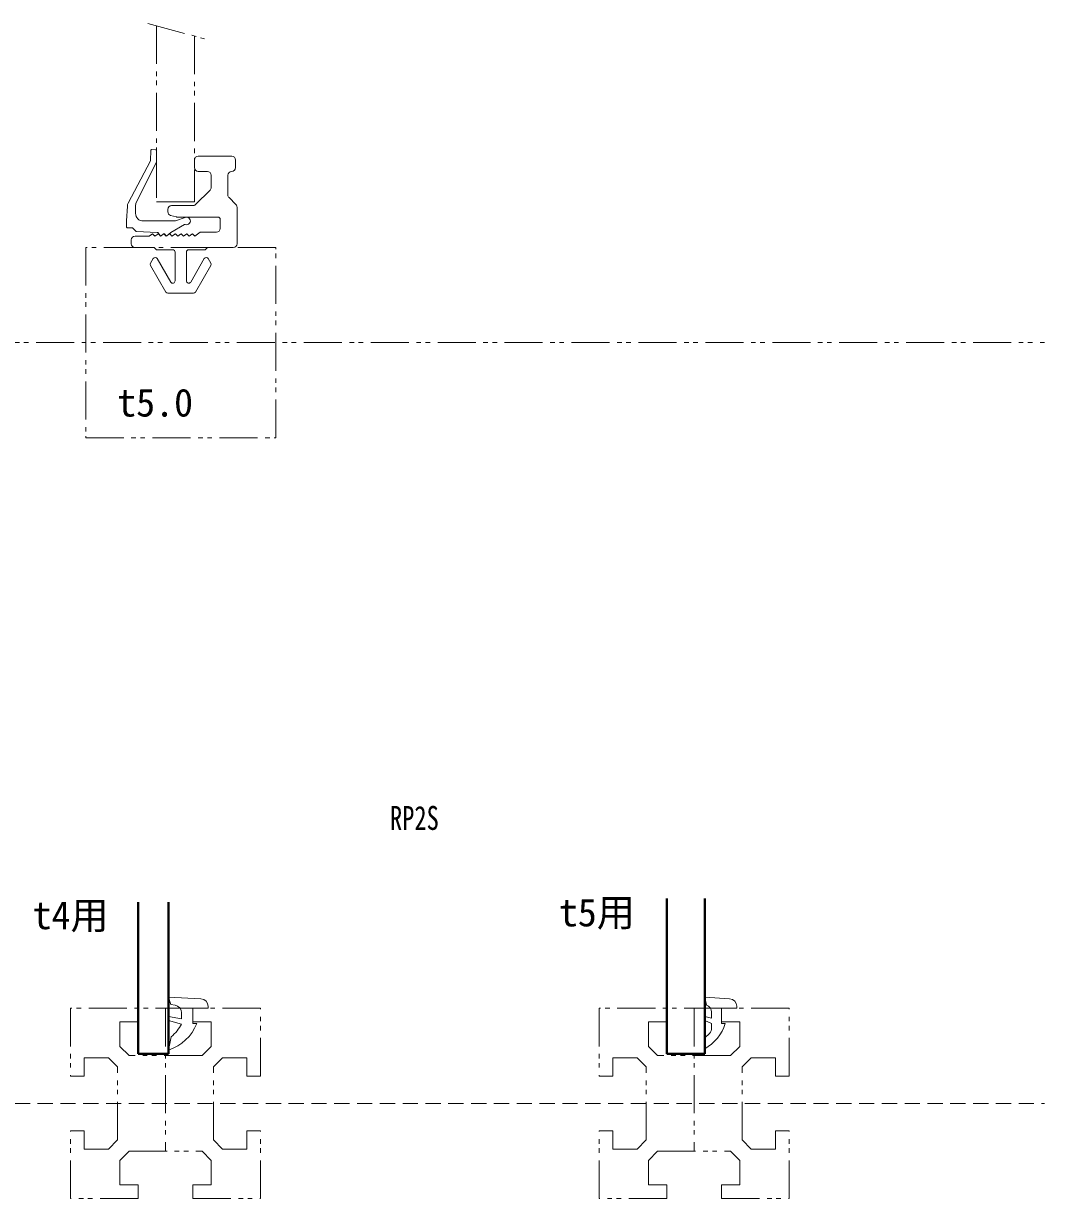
# Model space of a CAD drawing. Units: millimetres on the paper. Extents: x -623 to -78, y -398 to -116.
# Drawn here: x -212.7 to -78.4, y -270.5 to -116.1 of the extents above; entities that cross this region are included whole.
import ezdxf
from ezdxf.enums import TextEntityAlignment as Align

# ---------------------------------------------------------------- set-up
doc = ezdxf.new("R2010")
doc.units = ezdxf.units.MM
doc.linetypes.add('DASHED2', pattern=[3, 2, -1])
doc.linetypes.add('DOUBLE_CHAIN1', pattern=[8.8, 5, -1, 0.6, -0.6, 0.6, -1])
for name, color, linetype, lineweight in [('0-0', 7, 'Continuous', 18), ('0-1', 4, 'DOUBLE_CHAIN1', 18), ('0-8', 7, 'Continuous', 18), ('0-F', 4, 'DOUBLE_CHAIN1', 18)]:
    doc.layers.add(name, color=color, linetype=linetype, lineweight=lineweight)
doc.styles.add('ＭＳ ゴシック', font='')
doc.styles.get('ＭＳ ゴシック').set_extended_font_data('MS Gothic')

msp = doc.modelspace()

# ---------------------------------------------------------------- linework, layer by layer
at = {"layer": '0-0'}
for p, q in [((-195.969, -134.103), (-195.93, -132.712)), ((-195.823, -132.615), (-195.3, -132.649)), ((-195.207, -132.748), (-195.2, -134.237)), ((-198.904, -139.668), (-195.969, -134.103)), ((-195.2, -134.237), (-197.884, -139.7)), ((-190.2, -134), (-190.2, -135)), ((-185.3, -133.5), (-189.7, -133.5)), ((-184.8, -135), (-184.8, -134)), ((-189.7, -135.5), (-188.5, -135.5)), ((-188, -136), (-188, -137.593)), ((-185.8, -138.593), (-185.8, -136)), ((-188.146, -137.946), (-190.054, -139.854)), ((-184.746, -139.854), (-185.654, -138.946)), ((-199.135, -142.016), (-199.017, -140.074)), ((-197.935, -139.921), (-197.935, -141.016)), ((-193.7, -140.5), (-193.7, -140.795)), ((-190.407, -140), (-193.2, -140)), ((-184.6, -145), (-184.6, -140.207)), ((-199.135, -142.816), (-199.135, -142.016)), ((-196.935, -142.016), (-192.714, -142.016)), ((-193.329, -141.278), (-192.564, -141.483)), ((-192.68, -142.01), (-191.406, -141.546)), ((-192.434, -141.5), (-187.1, -141.5)), ((-186.8, -141.8), (-186.8, -143)), ((-198.376, -142.916), (-199.035, -142.916)), ((-197.863, -143.388), (-198.306, -142.945)), ((-195.099, -143.515), (-197.796, -143.418)), ((-194.699, -143.94), (-195.026, -143.55)), ((-193.289, -143.516), (-193.808, -143.952)), ((-191.507, -142.487), (-193.289, -143.516)), ((-189.436, -143.5), (-190.15, -144)), ((-187.3, -143.5), (-189.436, -143.5)), ((-198.5, -144.5), (-198.5, -145)), ((-196.15, -144), (-198, -144)), ((-195.709, -143.691), (-196.15, -144)), ((-195.4, -144), (-195.709, -143.691)), ((-195.028, -143.739), (-195.4, -144)), ((-194.65, -144), (-194.9, -143.75)), ((-194.209, -143.691), (-194.65, -144)), ((-194.271, -143.711), (-194.558, -143.952)), ((-193.9, -144), (-194.209, -143.691)), ((-193.949, -143.94), (-194.131, -143.723)), ((-193.528, -143.739), (-193.9, -144)), ((-193.15, -144), (-193.4, -143.75)), ((-192.709, -143.691), (-193.15, -144)), ((-192.4, -144), (-192.709, -143.691)), ((-192.028, -143.739), (-192.4, -144)), ((-191.65, -144), (-191.9, -143.75)), ((-191.209, -143.691), (-191.65, -144)), ((-190.9, -144), (-191.209, -143.691)), ((-190.528, -143.739), (-190.9, -144)), ((-190.15, -144), (-190.4, -143.75)), ((-198, -145.5), (-195.5, -145.5)), ((-195.5, -145.5), (-195.2, -145.8)), ((-195.2, -145.8), (-193.05, -145.8)), ((-192.75, -146.1), (-192.75, -149.89)), ((-191.25, -149.89), (-191.25, -146.1)), ((-190.95, -145.8), (-188.8, -145.8)), ((-188.8, -145.8), (-188.5, -145.5)), ((-188.5, -145.5), (-185.1, -145.5)), ((-195.613, -146.95), (-195.96, -147.55)), ((-195.96, -147.85), (-193.939, -151.35)), ((-193.31, -150.04), (-195.094, -146.95)), ((-188.906, -146.95), (-190.69, -150.04)), ((-190.061, -151.35), (-188.04, -147.85)), ((-188.04, -147.55), (-188.387, -146.95)), ((-193.679, -151.5), (-190.321, -151.5)), ((-193.595, -244.017), (-193.3, -245)), ((-189.346, -244.248), (-193.595, -244.017)), ((-193.3, -245), (-192.746, -245.087)), ((-190.4, -245.5), (-188.4, -245.5)), ((-190.4, -247.5), (-190.4, -245.5)), ((-188.4, -245.5), (-188.4, -245.247)), ((-123.1, -244.02), (-122.889, -245.073)), ((-119.833, -244.238), (-123.1, -244.02)), ((-120.9, -245.5), (-118.9, -245.5)), ((-120.9, -247.5), (-120.9, -245.5)), ((-118.9, -245.5), (-118.9, -245.236)), ((-193.6, -246.56), (-193.6, -247.086)), ((-191.9, -246.9), (-193.6, -246.56)), ((-193.6, -247.086), (-191.9, -247.571)), ((-191.9, -246.075), (-191.9, -246.9)), ((-123.1, -246.575), (-123.1, -247.125)), ((-122.2, -246.8), (-123.1, -246.575)), ((-122.2, -246.023), (-122.2, -246.8)), ((-189.9, -247.5), (-190.4, -247.5)), ((-123.1, -247.125), (-122.2, -247.5)), ((-122.2, -247.5), (-122.2, -248.086)), ((-120.4, -247.5), (-120.9, -247.5)), ((-193.246, -249.232), (-193.6, -251)), ((-122.493, -248.793), (-123.1, -249.4)), ((-123.1, -249.4), (-123.1, -250.838))]:
    msp.add_line(p, q, dxfattribs=at)
at = {"layer": '0-0', "lineweight": 40}
for p, q in [((-197.6, -251.5), (-197.6, -231.56)), ((-193.6, -231.56), (-193.6, -251.5)), ((-128.1, -251.5), (-128.1, -231.07)), ((-123.1, -231.07), (-123.1, -251.5)), ((-193.6, -251.5), (-197.6, -251.5)), ((-123.1, -251.5), (-128.1, -251.5))]:
    msp.add_line(p, q, dxfattribs=at)
at = {"layer": '0-0'}
for centre, radius, start, end in [((-195.83, -132.715), 0.1, 86.30993, 178.3925), ((-195.307, -132.748), 0.1, 0.25512, 86.30993), ((-189.7, -134), 0.5, 90, 180), ((-185.3, -134), 0.5, 0, 90), ((-189.7, -135), 0.5, 180, 270), ((-188.5, -136), 0.5, 0, 90), ((-185.3, -136), 0.5, 90, 180), ((-185.3, -135), 0.5, 270, 0), ((-188.5, -137.593), 0.5, 315, 360), ((-185.3, -138.593), 0.5, 180, 225), ((-198.019, -140.135), 1, 152.19169, 176.53177), ((-197.435, -139.921), 0.5, 153.83759, 180), ((-193.2, -140.5), 0.5, 90, 180), ((-190.407, -139.5), 0.5, 270, 315), ((-185.1, -140.207), 0.5, 0, 45), ((-196.935, -141.016), 1, 180, 270), ((-193.2, -140.795), 0.5, 180, 255), ((-192.714, -141.916), 0.1, 270, 290), ((-192.434, -141), 0.5, 255, 270), ((-191.235, -142.016), 0.5, 248.32214, 110), ((-187.1, -141.8), 0.3, 0, 90), ((-199.035, -142.816), 0.1, 180, 270), ((-198.376, -143.016), 0.1, 45, 90), ((-197.792, -143.318), 0.1, 225, 267.94022), ((-195.103, -143.614), 0.1, 40, 87.94022), ((-191.457, -142.574), 0.1, 68.32214, 120), ((-187.3, -143), 0.5, 270, 0), ((-198, -144.5), 0.5, 90, 180), ((-198, -145), 0.5, 180, 270), ((-195.72, -143.821), 0.1, 45, 125), ((-195.389, -143.87), 0.1, 225, 305), ((-194.97, -143.821), 0.1, 45, 125), ((-194.639, -143.87), 0.1, 225, 305), ((-194.623, -143.875), 0.1, 220, 310), ((-194.22, -143.821), 0.1, 45, 125), ((-194.207, -143.788), 0.1, 40, 130), ((-193.889, -143.87), 0.1, 225, 305), ((-193.873, -143.875), 0.1, 220, 310), ((-193.47, -143.821), 0.1, 45, 125), ((-193.139, -143.87), 0.1, 225, 305), ((-192.72, -143.821), 0.1, 45, 125), ((-192.389, -143.87), 0.1, 225, 305), ((-191.97, -143.821), 0.1, 45, 125), ((-191.639, -143.87), 0.1, 225, 305), ((-191.22, -143.821), 0.1, 45, 125), ((-190.889, -143.87), 0.1, 225, 305), ((-190.47, -143.821), 0.1, 45, 125), ((-190.139, -143.87), 0.1, 225, 305), ((-185.1, -145), 0.5, 270, 0), ((-193.05, -146.1), 0.3, 0, 90), ((-190.95, -146.1), 0.3, 90, 180), ((-195.7, -147.7), 0.3, 150, 210), ((-195.354, -147.1), 0.3, 30, 150), ((-188.646, -147.1), 0.3, 30, 150), ((-188.3, -147.7), 0.3, 330, 30), ((-193.679, -151.2), 0.3, 210, 270), ((-193.05, -149.89), 0.3, 210, 0), ((-190.95, -149.89), 0.3, 180, 330), ((-190.321, -151.2), 0.3, 270, 330), ((-192.9, -246.075), 1, 0, 81.11934), ((-189.4, -245.247), 1, 0, 86.87787), ((-123.2, -246.023), 1, 0, 71.90698), ((-119.9, -245.236), 1, 0, 86.18593), ((-195.483, -245.303), 6, 288.29441, 338.52331), ((-196.683, -245.069), 5.398, 309.54193, 332.37975), ((-126.106, -245.645), 6, 300.06619, 341.98954), ((-123.2, -248.086), 1, 315, 0)]:
    msp.add_arc(centre, radius, start, end, dxfattribs=at)
at = {"layer": '0-1'}
for p, q in [((-196.343, -116.057), (-188.881, -118.057)), ((-195.2, -116.363), (-195.2, -139.5)), ((-190.2, -117.703), (-190.2, -139.5)), ((-190.2, -139.5), (-195.2, -139.5)), ((-204.5, -145.5), (-204.5, -170.5)), ((-179.5, -145.5), (-204.5, -145.5)), ((-179.5, -170.5), (-179.5, -145.5)), ((-204.5, -170.5), (-179.5, -170.5)), ((-181.5, -245.5), (-206.5, -245.5)), ((-206.5, -245.5), (-206.5, -254.4)), ((-197.6, -247.3), (-197.6, -245.5)), ((-194, -245.5), (-194, -264.3)), ((-190.4, -247.3), (-190.4, -245.5)), ((-181.5, -254.4), (-181.5, -245.5)), ((-112, -245.5), (-137, -245.5)), ((-137, -245.5), (-137, -254.4)), ((-128.1, -247.3), (-128.1, -245.5)), ((-124.5, -245.5), (-124.5, -264.3)), ((-120.9, -247.3), (-120.9, -245.5)), ((-112, -254.4), (-112, -245.5)), ((-200, -247.3), (-197.6, -247.3)), ((-200, -250.5), (-200, -247.3)), ((-190.4, -247.3), (-188, -247.3)), ((-188, -247.3), (-188, -250.5)), ((-130.5, -247.3), (-128.1, -247.3)), ((-130.5, -250.5), (-130.5, -247.3)), ((-120.9, -247.3), (-118.5, -247.3)), ((-118.5, -247.3), (-118.5, -250.5)), ((-198.8, -251.7), (-200, -250.5)), ((-189.2, -251.7), (-198.8, -251.7)), ((-188, -250.5), (-189.2, -251.7)), ((-129.3, -251.7), (-130.5, -250.5)), ((-119.7, -251.7), (-129.3, -251.7)), ((-118.5, -250.5), (-119.7, -251.7)), ((-201.5, -252), (-204.7, -252)), ((-204.7, -254.4), (-204.7, -252)), ((-201.5, -252), (-200.3, -253.2)), ((-200.3, -262.8), (-200.3, -253.2)), ((-187.7, -253.2), (-186.5, -252)), ((-187.7, -262.8), (-187.7, -253.2)), ((-186.5, -252), (-183.3, -252)), ((-183.3, -252), (-183.3, -254.4)), ((-132, -252), (-135.2, -252)), ((-135.2, -254.4), (-135.2, -252)), ((-132, -252), (-130.8, -253.2)), ((-130.8, -262.8), (-130.8, -253.2)), ((-118.2, -253.2), (-117, -252)), ((-118.2, -262.8), (-118.2, -253.2)), ((-117, -252), (-113.8, -252)), ((-113.8, -252), (-113.8, -254.4)), ((-204.7, -254.4), (-206.5, -254.4)), ((-181.5, -254.4), (-183.3, -254.4)), ((-135.2, -254.4), (-137, -254.4)), ((-112, -254.4), (-113.8, -254.4)), ((-206.5, -261.6), (-204.7, -261.6)), ((-206.5, -270.5), (-206.5, -261.6)), ((-204.7, -261.6), (-204.7, -264)), ((-183.3, -261.6), (-183.3, -264)), ((-183.3, -261.6), (-181.5, -261.6)), ((-181.5, -270.5), (-181.5, -261.6)), ((-137, -261.6), (-135.2, -261.6)), ((-137, -270.5), (-137, -261.6)), ((-135.2, -261.6), (-135.2, -264)), ((-113.8, -261.6), (-113.8, -264)), ((-113.8, -261.6), (-112, -261.6)), ((-112, -270.5), (-112, -261.6)), ((-204.7, -264), (-201.5, -264)), ((-201.5, -264), (-200.3, -262.8)), ((-187.7, -262.8), (-186.5, -264)), ((-183.3, -264), (-186.5, -264)), ((-135.2, -264), (-132, -264)), ((-132, -264), (-130.8, -262.8)), ((-118.2, -262.8), (-117, -264)), ((-113.8, -264), (-117, -264)), ((-198.8, -264.3), (-200, -265.5)), ((-200, -268.7), (-200, -265.5)), ((-198.8, -264.3), (-189.2, -264.3)), ((-189.2, -264.3), (-188, -265.5)), ((-188, -265.5), (-188, -268.7)), ((-129.3, -264.3), (-130.5, -265.5)), ((-130.5, -268.7), (-130.5, -265.5)), ((-129.3, -264.3), (-119.7, -264.3)), ((-119.7, -264.3), (-118.5, -265.5)), ((-118.5, -265.5), (-118.5, -268.7)), ((-197.6, -268.7), (-200, -268.7)), ((-197.6, -268.7), (-197.6, -270.5)), ((-190.4, -268.7), (-190.4, -270.5)), ((-190.4, -268.7), (-188, -268.7)), ((-128.1, -268.7), (-130.5, -268.7)), ((-128.1, -268.7), (-128.1, -270.5)), ((-120.9, -268.7), (-120.9, -270.5)), ((-120.9, -268.7), (-118.5, -268.7)), ((-197.6, -270.5), (-206.5, -270.5)), ((-190.4, -270.5), (-181.5, -270.5)), ((-128.1, -270.5), (-137, -270.5)), ((-120.9, -270.5), (-112, -270.5))]:
    msp.add_line(p, q, dxfattribs=at)
at = {"layer": '0-8', "color": 4, "linetype": 'DASHED2'}
msp.add_line((-615.818, -258), (-78.434, -258), dxfattribs=at)
at = {"layer": '0-F'}
msp.add_line((-615.818, -158), (-78.434, -158), dxfattribs=at)

# ---------------------------------------------------------------- texts
at = {"layer": '0-0', "style": 'ＭＳ ゴシック', "width": 0.75}
msp.add_text('RP2S', height=3.152, dxfattribs=at).set_placement((-164.5, -223), align=Align.BOTTOM_LEFT)
at = {"layer": '0-1', "color": 7, "style": 'ＭＳ ゴシック'}
for s, p in [('t5.0', (-200.357, -168.82)), ('t4用', (-211.479, -236.199)), ('t5用', (-142.289, -235.835))]:
    msp.add_text(s, height=3.666, dxfattribs=at).set_placement(p, align=Align.BOTTOM_LEFT)

doc.saveas('drawing.dxf')
